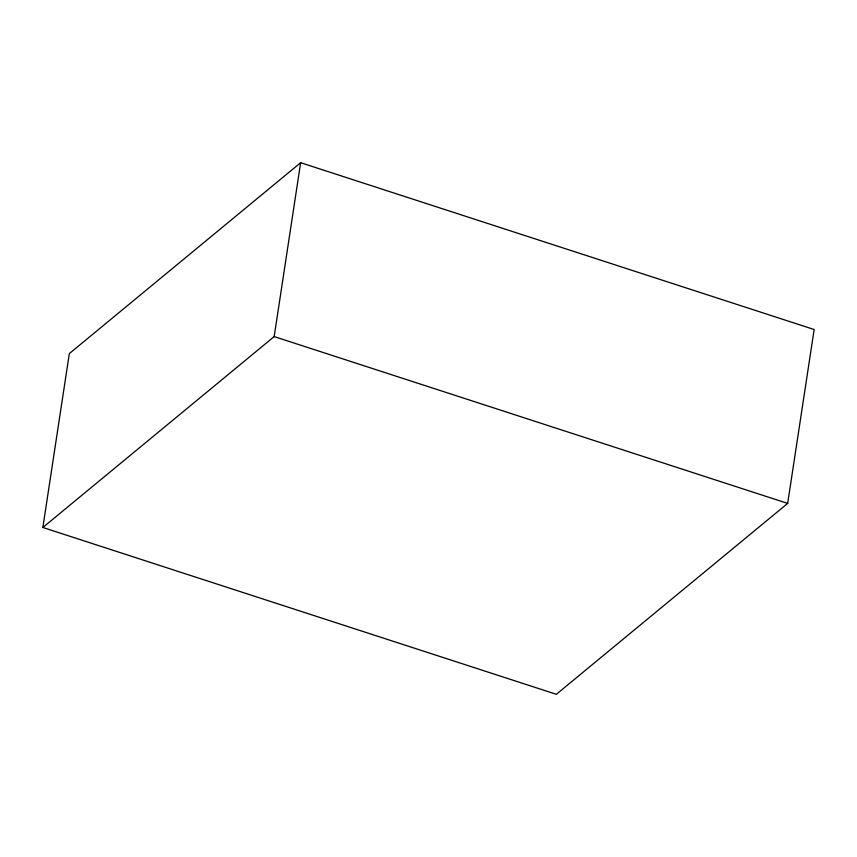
<?xml version="1.0" encoding="UTF-8"?>
<svg xmlns="http://www.w3.org/2000/svg" width="857" height="857" viewBox="0 0 857 857"><rect width="100%" height="100%" fill="white"/><g stroke="black" fill="none" stroke-linecap="round" stroke-linejoin="round"><path stroke-width="1.29" d="M42.85 527.484L69.331 353.598L300.646 162.701L814.15 329.517L787.669 503.402L556.354 694.299L42.85 527.484L274.176 336.587L300.646 162.701M274.176 336.587L787.669 503.402"/></g></svg>
